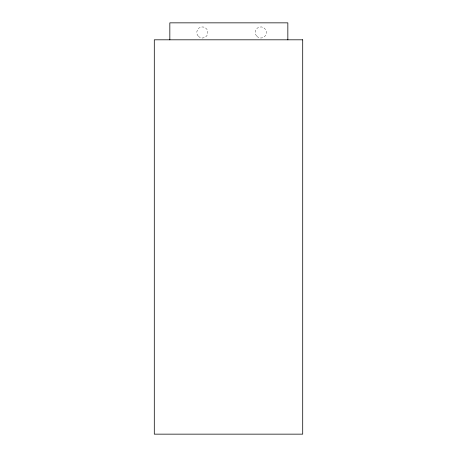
<?xml version="1.0" encoding="UTF-8"?>
<svg xmlns="http://www.w3.org/2000/svg" width="457" height="457" viewBox="0 0 457 457"><rect width="100%" height="100%" fill="white"/><g stroke="black" fill="none" stroke-linecap="round" stroke-linejoin="round"><path stroke-width="0.34" stroke-dasharray="2.29 1.71" d="M256.857 36.411A5.581 5.581 0 0 0 266.191 33.909A5.581 5.581 0 0 0 259.359 27.077A5.581 5.581 0 0 0 256.857 36.411M198.401 36.411A5.581 5.581 0 0 0 207.735 33.909A5.581 5.581 0 0 0 200.903 27.077A5.581 5.581 0 0 0 198.401 36.411"/><path stroke-width="0.69" d="M287.841 39.81L287.841 22.85L169.833 22.85L169.833 39.81M302.705 39.81L154.295 39.81L154.295 434.15L302.705 434.15L302.705 39.81"/></g></svg>
